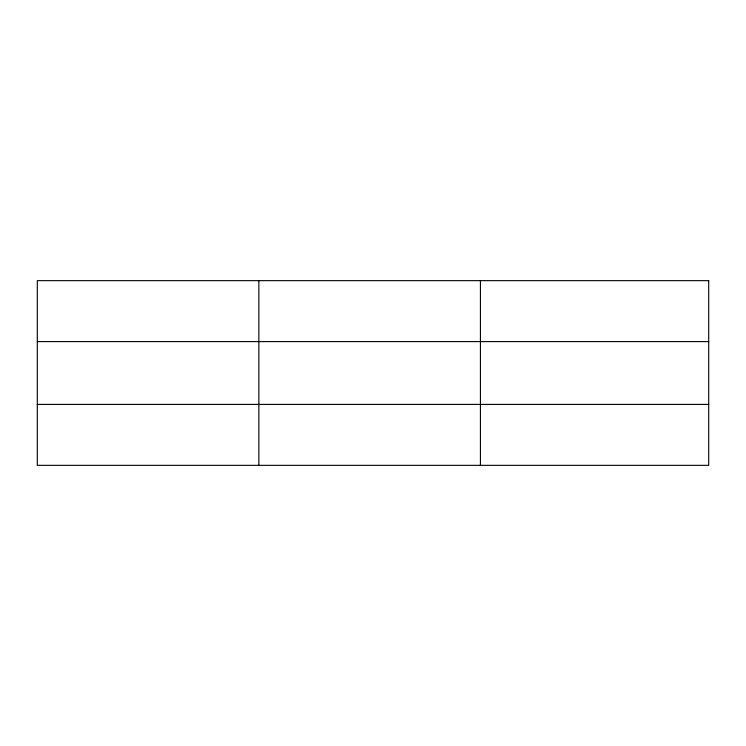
<?xml version="1.0" encoding="UTF-8"?>
<svg xmlns="http://www.w3.org/2000/svg" width="746" height="746" viewBox="0 0 746 746"><rect width="100%" height="100%" fill="white"/><g stroke="black" fill="none" stroke-linecap="round" stroke-linejoin="round"><path stroke-width="1.12" d="M258.862 465.345L258.862 280.655M480.424 465.345L480.424 280.655M37.3 341.603L708.7 341.603M37.3 404.397L708.7 404.397M708.7 280.655L708.7 465.345L37.3 465.345L37.3 280.655L708.7 280.655"/></g></svg>
